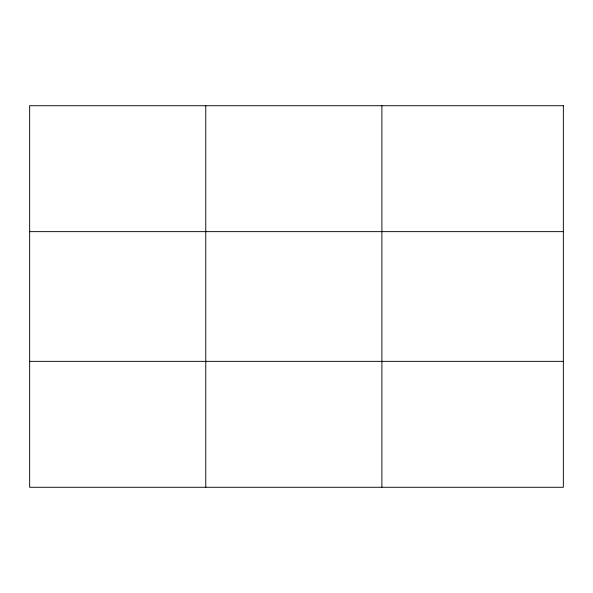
<?xml version="1.0" encoding="UTF-8"?>
<svg xmlns="http://www.w3.org/2000/svg" width="593" height="593" viewBox="0 0 593 593"><rect width="100%" height="100%" fill="white"/><g stroke="black" fill="none" stroke-linecap="round" stroke-linejoin="round"><path stroke-width="0.89" d="M205.771 487.276L205.771 105.724M381.892 487.276L381.892 105.724M29.65 231.641L563.35 231.641M29.65 361.359L563.35 361.359M563.35 105.724L563.35 487.276L29.65 487.276L29.65 105.724L563.35 105.724"/></g></svg>
